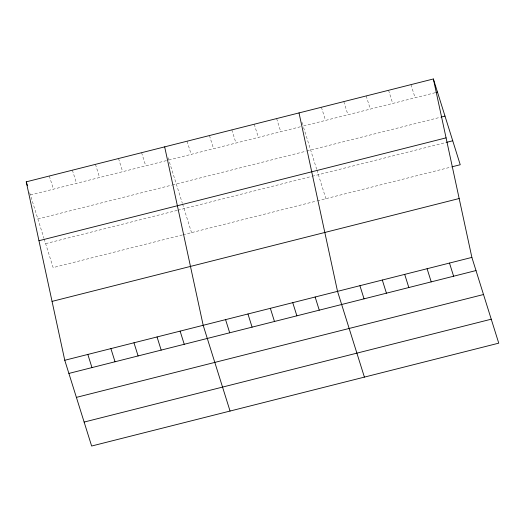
<?xml version="1.0" encoding="UTF-8"?>
<svg xmlns="http://www.w3.org/2000/svg" width="525" height="525" viewBox="0 0 525 525"><rect width="100%" height="100%" fill="white"/><g stroke="black" fill="none" stroke-linecap="round" stroke-linejoin="round"><path stroke-width="0.39" stroke-dasharray="2.62 1.97" d="M30.371 194.992L166.484 160.604M168.787 160.02L300.818 126.656M435.166 92.715L303.135 126.072L316.687 169.319M37.879 218.951L171.682 185.141M172.449 184.951L306.009 151.2M306.784 151.01L440.357 117.259M45.616 243.639L177.115 210.413M177.883 210.217L311.43 176.472M312.204 176.275L446.545 142.334M182.313 234.951L53.123 267.592L44.166 239.006M183.081 234.76L316.621 201.016M317.395 200.819L451.743 166.878M410.97 84.63L415.091 97.788M388.579 90.287L392.7 103.445M366.188 95.944L370.309 109.102M343.796 101.607L347.917 114.758M321.405 107.264L325.526 120.415M301.921 122.207L302.892 125.298M316.929 170.087L325.887 198.673M276.623 118.578L280.744 131.729M254.231 124.235L258.353 137.386M231.84 129.892L235.961 143.043M209.449 135.548L213.57 148.706M187.058 141.205L191.179 154.363M168.059 157.697L182.339 203.26M182.582 204.035L191.54 232.621M141.599 152.696L145.72 165.847M118.525 158.524L122.653 171.675M95.458 164.351L99.579 177.509M72.391 170.179L76.512 183.337M49.317 176.013L53.438 189.164M29.643 192.675L43.923 238.238"/><path stroke-width="0.79" d="M433.361 78.973L471.877 257.408L498.75 343.16L91.639 446.027L64.765 360.268L26.25 181.84L433.361 78.973L460.235 164.732L452.511 166.681M435.94 92.518L437.483 92.124M441.131 117.062L444.99 116.084M38.962 240.719L446.073 137.858M446.545 142.334L452.727 140.772M52.054 301.389L459.165 198.522M64.765 360.268L471.877 257.408M68.887 373.426L475.998 270.559M76.394 397.379L483.505 294.518M84.131 422.067L491.242 319.2M449.485 263.064L453.607 276.216M427.094 268.721L431.215 281.873M404.703 274.378L408.824 287.529M382.312 280.035L386.433 293.186M359.92 285.692L364.042 298.843M364.402 377.108L337.529 291.349L299.014 112.921M315.138 297.006L319.259 310.163M292.747 302.662L296.868 315.82M270.355 308.326L274.477 321.477M247.964 313.983L252.085 327.134M225.573 319.64L229.694 332.791M230.055 411.049L203.182 325.297L164.666 146.862M180.114 331.124L184.236 344.275M157.047 336.952L161.168 350.109M133.973 342.786L138.095 355.937M110.906 348.613L115.028 361.764M87.839 354.441L91.96 367.592M26.25 181.84L27.464 185.706"/></g></svg>
